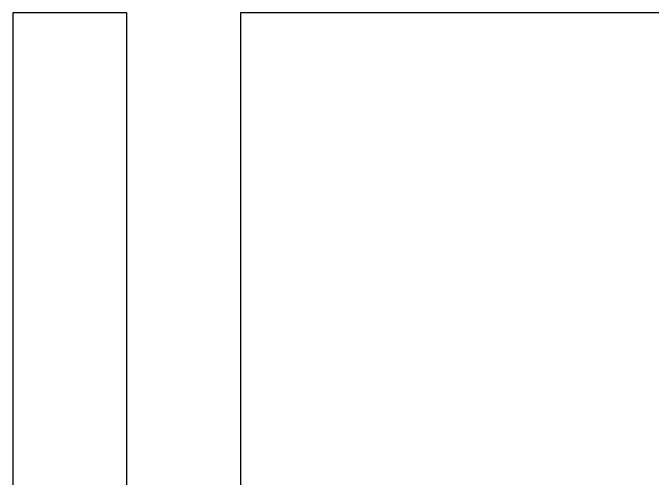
# Model space of a CAD drawing. Header units: inches. Extents: x 0.5 to 38, y -22.4 to -0.5.
# Drawn here: x 0.5 to 1.903, y -19.435 to -18.415 of the extents above; entities that cross this region are included whole.
import ezdxf

# ---------------------------------------------------------------- set-up
doc = ezdxf.new("R2010")
doc.units = ezdxf.units.IN
doc.header["$MEASUREMENT"] = 0
doc.layers.add('Layer 3', color=7, linetype='Continuous')

msp = doc.modelspace()

# ---------------------------------------------------------------- linework, layer by layer
at = {"layer": 'Layer 3', "color": 18, "lineweight": 25, "true_color": 0x010101}
for points in [[(0.75, -18.4149), (0.5, -18.4149)], [(0.5, -18.4149), (0.5, -22.4149)], [(0.75, -20.4149), (0.75, -18.4149)], [(6, -18.4149), (1, -18.4149)], [(1, -18.4149), (1, -20.4149)]]:
    msp.add_lwpolyline(points, dxfattribs=at)

doc.saveas('drawing.dxf')
